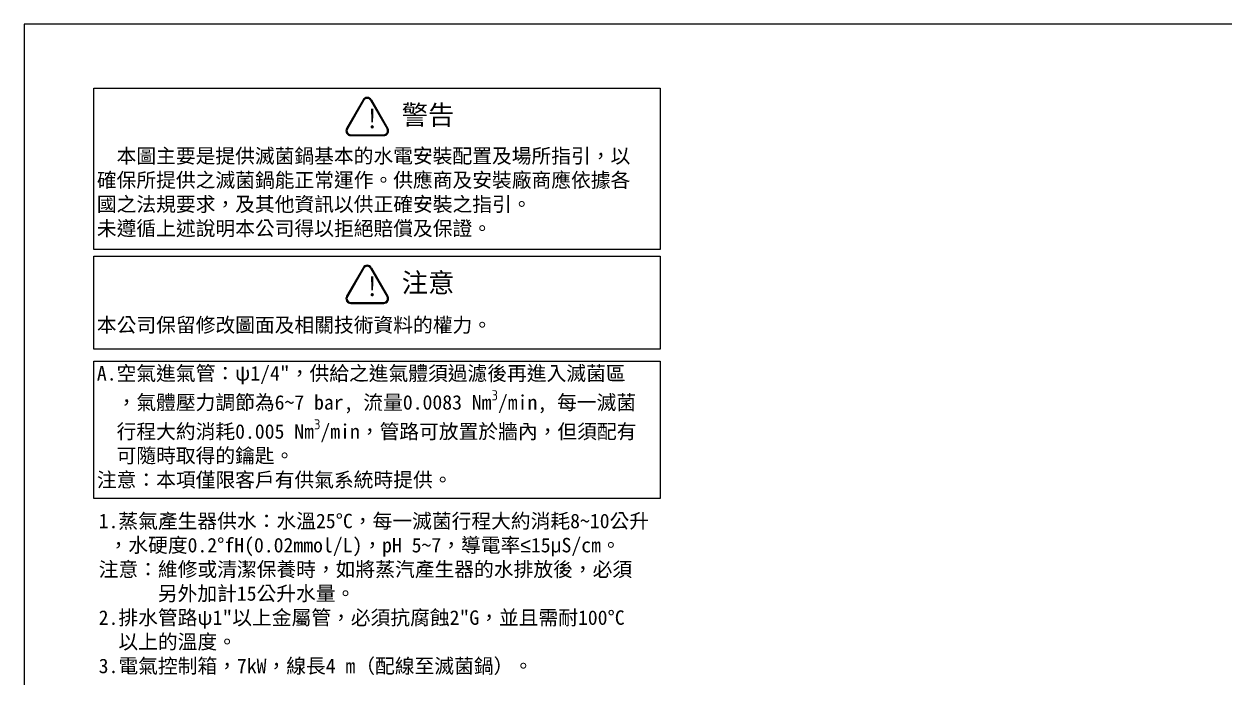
# Model space of a CAD drawing. Header units: millimetres. Extents: x 14206 to 25926, y 53 to 8293.
# Drawn here: x 14206 to 20424, y 4909 to 8293 of the extents above; entities that cross this region are included whole.
import ezdxf

# ---------------------------------------------------------------- set-up
doc = ezdxf.new("R2010")
doc.units = ezdxf.units.MM
doc.layers.add('D', color=3, linetype='Continuous', lineweight=13)
doc.layers.add('F', color=7, linetype='Continuous', lineweight=15)
doc.styles.get("Standard").update_dxf_attribs({"font": 'KAIU.TTF'})
doc.styles.add('STU25', font='isocp2.shx')

msp = doc.modelspace()

# ---------------------------------------------------------------- hatches: boundary and pattern name
at = {"layer": 'D'}
h = msp.add_hatch(color=11, dxfattribs=at)
edge = h.paths.add_edge_path()
edge.add_line((15961.637, 7900.766), (15876.278, 7752.92))
edge.add_arc((15897.929, 7740.42), 25, 149.9999999, 270)
edge.add_line((15897.929, 7715.42), (16068.647, 7715.42))
edge.add_arc((16068.647, 7740.42), 25, 270, 389.9999999)
edge.add_line((16090.298, 7752.92), (16004.939, 7900.766))
edge.add_arc((15983.288, 7888.266), 25, 30, 150)
edge = h.paths.add_edge_path(flags=16)
edge.add_arc((15983.288, 7888.266), 20, 30, 150)
edge.add_line((15965.967, 7898.266), (15880.608, 7750.42))
edge.add_arc((15897.929, 7740.42), 20, 149.9999999, 270)
edge.add_line((15897.929, 7720.42), (16068.647, 7720.42))
edge.add_arc((16068.647, 7740.42), 20, 270, 389.9999999)
edge.add_line((16085.967, 7750.42), (16000.608, 7898.266))
h = msp.add_hatch(color=11, dxfattribs=at)
edge = h.paths.add_edge_path()
edge.add_ellipse((15897.929, 6871.815), major_axis=(25, 0), ratio=1, start_angle=149.9999999, end_angle=270)
edge.add_line((15897.929, 6846.815), (16068.647, 6846.815))
edge.add_ellipse((16068.647, 6871.815), major_axis=(25, 0), ratio=1, start_angle=270, end_angle=389.9999999)
edge.add_line((16090.298, 6884.315), (16004.939, 7032.161))
edge.add_ellipse((15983.288, 7019.661), major_axis=(25, 0), ratio=1, start_angle=30, end_angle=150)
edge.add_line((15961.637, 7032.161), (15876.278, 6884.315))
edge = h.paths.add_edge_path(flags=16)
edge.add_ellipse((15897.929, 6871.815), major_axis=(20, 0), ratio=1, start_angle=149.9999999, end_angle=270)
edge.add_line((15897.929, 6851.815), (16068.647, 6851.815))
edge.add_ellipse((16068.647, 6871.815), major_axis=(20, 0), ratio=1, start_angle=270, end_angle=389.9999999)
edge.add_line((16085.967, 6881.815), (16000.608, 7029.661))
edge.add_ellipse((15983.288, 7019.661), major_axis=(20, 0), ratio=1, start_angle=30, end_angle=150)
edge.add_line((15965.967, 7029.661), (15880.608, 6881.815))

# ---------------------------------------------------------------- linework, layer by layer
at = {"layer": 'D', "color": 11}
for p, q in [((15961.637, 7900.766), (15876.278, 7752.92)), ((15965.967, 7898.266), (15880.608, 7750.42)), ((16000.608, 7898.266), (16085.967, 7750.42)), ((16004.939, 7900.766), (16090.298, 7752.92)), ((15897.929, 7720.42), (16068.647, 7720.42)), ((15897.929, 7715.42), (16068.647, 7715.42)), ((15961.637, 7032.161), (15876.278, 6884.315)), ((15965.967, 7029.661), (15880.608, 6881.815)), ((16000.608, 7029.661), (16085.967, 6881.815)), ((16004.939, 7032.161), (16090.298, 6884.315)), ((15897.929, 6851.815), (16068.647, 6851.815)), ((15897.929, 6846.815), (16068.647, 6846.815))]:
    msp.add_line(p, q, dxfattribs=at)
for points in [[(14567.38, 7960.414), (17500.036, 7960.414), (17500.036, 7126.207), (14567.38, 7126.207)], [(14567.38, 7091.808), (17500.036, 7091.808), (17500.036, 6611.012), (14567.38, 6611.012)], [(14567.38, 6547.961), (17500.036, 6547.961), (17500.036, 5837.082), (14567.38, 5837.082)]]:
    msp.add_lwpolyline(points, close=True, dxfattribs=at)
for centre, radius, start, end in [((15983.288, 7888.266), 25, 30, 150), ((15983.288, 7888.266), 20, 30, 150), ((15897.929, 7740.42), 25, 149.9999999, 270), ((15897.929, 7740.42), 20, 149.9999999, 270), ((16068.647, 7740.42), 25, 270, 29.9999999), ((16068.647, 7740.42), 20, 270, 29.9999999), ((15983.288, 7019.661), 25, 30, 150), ((15983.288, 7019.661), 20, 30, 150), ((15897.929, 6871.815), 25, 149.9999999, 270), ((15897.929, 6871.815), 20, 149.9999999, 270), ((16068.647, 6871.815), 25, 270, 29.9999999), ((16068.647, 6871.815), 20, 270, 29.9999999)]:
    msp.add_arc(centre, radius, start, end, dxfattribs=at)
at = {"layer": 'F', "color": 6}
msp.add_lwpolyline([(14206.17, 8293.167), (14206.17, 53.167), (25926.17, 53.167), (25926.17, 8293.167)], close=True, dxfattribs=at)
msp.add_lwpolyline([(14206.17, 8293.167), (14206.17, 53.167), (25926.17, 53.167), (25926.17, 8293.167)], close=True, dxfattribs=at)

# ---------------------------------------------------------------- texts
at = {"layer": 'D', "color": 11, "char_height": 100, "attachment_point": 1, "style": 'STU25'}
for s, insert in [('{\\f標楷體|b0|i0|c136|p65;!}', (15974.977, 7853.537)), ('{\\f標楷體|b0|i0|c136|p65;警告}', (16161.49, 7872.905)), ('{\\f標楷體|b0|i0|c136|p65;!}', (15974.977, 6984.931)), ('{\\f標楷體|b0|i0|c136|p65;注意}', (16161.49, 7004.3))]:
    msp.add_mtext(s, dxfattribs=dict(at, insert=insert))
at = {"layer": 'D', "color": 11, "char_height": 75, "attachment_point": 1}
for s, insert in [('\\A1;\\P  本圖主要是提供滅菌鍋基本的水電安裝配置及場所指引，以\\P確保所提供之滅菌鍋能正常運作。供應商及安裝廠商應依據各\\P國之法規要求，及其他資訊以供正確安裝之指引。\\P未遵循上述說明本公司得以拒絕賠償及保證。\\P\\P\\P\\P本公司保留修改圖面及相關技術資料的權力。\\P\\PA.空氣進氣管：ψ1/4"，供給之進氣體須過濾後再進入滅菌區\\P  ，氣體壓力調節為6~7 bar, 流量0.0083 Nm{\\Fisocp2.shx;\\H0.7x;\\S3^ ;}/min, 每一滅菌\\P  行程大約消耗0.005 Nm{\\Fisocp2.shx;\\H0.7x;\\S3^ ;}/min，管路可放置於牆內，但須配有\\P  可隨時取得的鑰匙。\\P注意：本項僅限客戶有供氣系統時提供。', (14583.401, 7773.264)), ('\\P1.蒸氣產生器供水：水溫25%%DC，每一滅菌行程大約消耗8~10公升\\P ，水硬度0.2%%DfH(0.02mmol/L)，pH 5~7，導電率{\\fAR MingtiM KSC|b0|i0|c129|p49;\\M+3A1C2}15{\\f新細明體|b0|i0|c136|p16;μ}S/cm。\\P注意：維修或清潔保養時，如將蒸汽產生器的水排放後，必須\\P      另外加計15公升水量。\\P2.排水管路ψ1"以上金屬管，必須抗腐蝕2"G，並且需耐100%%DC\\P  以上的溫度。 \\P3.電氣控制箱，7kW，線長4 m（配線至滅菌鍋）。 \\P\\P\\P\\P\\P\\P注意:配線請依當地法規規定配置。\\P注意:三相系統有可能會有相位交錯問題需進行相位交換，請參閱\\P     說明書或維修手冊。\\P4.排風機需加柵網，排風量300 Kcal/h。\\P5.排水及排氣連接之管路，須保持直線不得有彎曲之情形。\\P\\PB.為維持儀器乾燥之效能及排水效能，將儀器水平調整至前低後\\P  高，其傾斜角度約略為1%%D~2%%D。', (14592.68, 5883.623))]:
    msp.add_mtext(s, dxfattribs=dict(at, insert=insert))

doc.saveas('drawing.dxf')
